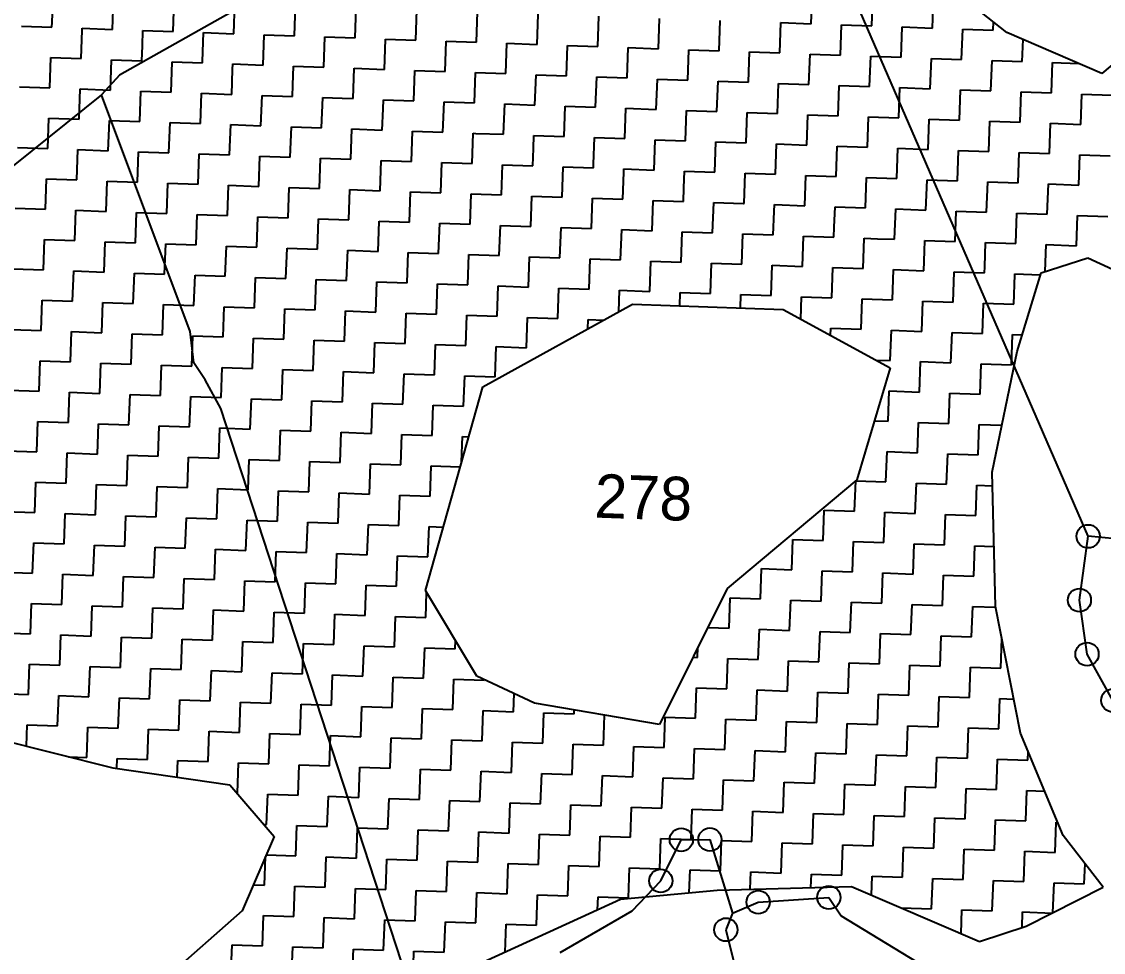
# Model space of a CAD drawing. Header units: metres. Extents: x 287345 to 291891, y 1993918 to 1999987.
# Drawn here: x 289609.7 to 289968.4, y 1998983.3 to 1999291.8 of the extents above; entities that cross this region are included whole.
import ezdxf
from ezdxf.enums import TextEntityAlignment as Align

# ---------------------------------------------------------------- set-up
doc = ezdxf.new("R2010")
doc.units = ezdxf.units.M
doc.header["$MEASUREMENT"] = 0
for name, color, linetype in [('POLY_HATCH', 12, 'Continuous'), ('POLY_PARCEL', 6, 'Continuous'), ('TEXT_PARCEL', 7, 'Continuous')]:
    doc.layers.add(name, color=color, linetype=linetype)
doc.styles.add('TEXT_MAP', font='')
doc.styles.get('TEXT_MAP').set_extended_font_data('Kruti Dev 050')

msp = doc.modelspace()

# ---------------------------------------------------------------- linework, layer by layer
for centre in [(289963.33, 1999121.19), (289960.42, 1999100.03), (289962.96, 1999082.13), (289971.52, 1999066.79), (289828.43, 1999020.6), (289837.93, 1999020.66), (289821.61, 1999006.99), (289853.94, 1998999.93), (289877.35, 1999001.48), (289843.21, 1998990.79)]:
    msp.add_circle(centre, 3.85)
at = {"layer": 'POLY_HATCH'}
for p, q in [((289936.42, 1999288.21), (289916.13, 1999304.22)), ((289967.91, 1999274.59), (289936.42, 1999288.21)), ((289985.12, 1999289.27), (289967.91, 1999274.59)), ((289947.7, 1999208.53), (289963.17, 1999213.54)), ((289963.17, 1999213.54), (289989.17, 1999201.51)), ((289939.83, 1999182.41), (289947.7, 1999208.53)), ((289762.63, 1999170.69), (289812.26, 1999198.11)), ((289812.26, 1999198.11), (289862.25, 1999196.34)), ((289862.25, 1999196.34), (289897.72, 1999177.02)), ((289931.46, 1999142.41), (289939.83, 1999182.41)), ((289897.72, 1999177.02), (289886.67, 1999139.89)), ((289743.56, 1999103.27), (289762.63, 1999170.69)), ((289886.67, 1999139.89), (289843.69, 1999103.9)), ((289932.66, 1999097.9), (289931.46, 1999142.41)), ((289760.63, 1999074.87), (289743.56, 1999103.27)), ((289843.69, 1999103.9), (289821.24, 1999058.83)), ((289940.91, 1999055.92), (289932.66, 1999097.9)), ((289779.77, 1999065.86), (289760.63, 1999074.87)), ((289821.24, 1999058.83), (289779.77, 1999065.86)), ((289588.98, 1999057.32), (289639.97, 1999044.4)), ((289955.01, 1999022.07), (289940.91, 1999055.92)), ((289639.97, 1999044.4), (289678.71, 1999038.86)), ((289678.71, 1999038.86), (289693.39, 1999021.67)), ((289693.39, 1999021.67), (289682.79, 1998997.03)), ((289968.31, 1999004.92), (289955.01, 1999022.07)), ((289808.26, 1999000.86), (289840.35, 1999003.89)), ((289840.35, 1999003.89), (289884.89, 1999005.09)), ((289884.89, 1999005.09), (289927.35, 1998986.92)), ((289942.82, 1998991.93), (289968.31, 1999004.92)), ((289760.21, 1998978.93), (289808.26, 1999000.86)), ((289682.79, 1998997.03), (289656.96, 1998974.32)), ((289927.35, 1998986.92), (289942.82, 1998991.93))]:
    msp.add_line(p, q, dxfattribs=at)
at = {"layer": 'POLY_HATCH', "linetype": 'Continuous'}
for p, q in [((289871.48, 1999291.1), (289871.83, 1999301.15)), ((289891.59, 1999290.39), (289891.94, 1999300.44)), ((289619.82, 1999291.61), (289620.12, 1999299.99)), ((289639.87, 1999289.23), (289640.22, 1999299.28)), ((289659.98, 1999288.52), (289660.33, 1999298.57)), ((289680.09, 1999287.8), (289680.44, 1999297.86)), ((289700.2, 1999287.09), (289700.55, 1999297.15)), ((289911.7, 1999289.67), (289912.05, 1999299.73)), ((289720.31, 1999286.38), (289720.66, 1999296.43)), ((289740.41, 1999285.67), (289740.77, 1999295.72)), ((289760.52, 1999284.96), (289760.88, 1999295.01)), ((289780.63, 1999284.25), (289780.99, 1999294.3)), ((289800.74, 1999283.53), (289801.1, 1999293.59)), ((289609.71, 1999290.29), (289619.76, 1999289.94)), ((289619.76, 1999289.94), (289619.82, 1999291.61)), ((289820.85, 1999282.82), (289821.21, 1999292.88)), ((289840.96, 1999282.11), (289841.31, 1999292.17)), ((289861.07, 1999281.4), (289861.42, 1999291.45)), ((289861.42, 1999291.45), (289871.48, 1999291.1)), ((289881.18, 1999280.69), (289881.53, 1999290.74)), ((289881.53, 1999290.74), (289891.59, 1999290.39)), ((289901.29, 1999279.98), (289901.64, 1999290.03)), ((289901.64, 1999290.03), (289911.7, 1999289.67)), ((289931.81, 1999288.96), (289931.9, 1999291.77)), ((289629.46, 1999279.53), (289629.79, 1999288.99)), ((289629.79, 1999288.99), (289629.81, 1999289.58)), ((289629.81, 1999289.58), (289639.87, 1999289.23)), ((289649.74, 1999283.76), (289649.92, 1999288.87)), ((289649.92, 1999288.87), (289659.98, 1999288.52)), ((289669.69, 1999278.53), (289670.03, 1999288.16)), ((289670.03, 1999288.16), (289680.09, 1999287.8)), ((289689.79, 1999277.39), (289690.14, 1999287.45)), ((289690.14, 1999287.45), (289700.2, 1999287.09)), ((289709.89, 1999276.68), (289710.25, 1999286.74)), ((289710.25, 1999286.74), (289720.31, 1999286.38)), ((289921.39, 1999279.26), (289921.75, 1999289.32)), ((289921.75, 1999289.32), (289931.81, 1999288.96)), ((289649.57, 1999278.82), (289649.74, 1999283.76)), ((289730, 1999275.97), (289730.36, 1999286.02)), ((289730.36, 1999286.02), (289740.41, 1999285.67)), ((289750.11, 1999275.26), (289750.47, 1999285.31)), ((289750.47, 1999285.31), (289760.52, 1999284.96)), ((289770.22, 1999274.55), (289770.58, 1999284.6)), ((289770.58, 1999284.6), (289780.63, 1999284.25)), ((289790.33, 1999273.84), (289790.69, 1999283.89)), ((289790.69, 1999283.89), (289800.74, 1999283.53)), ((289810.44, 1999273.12), (289810.8, 1999283.18)), ((289810.8, 1999283.18), (289820.85, 1999282.82)), ((289830.55, 1999272.41), (289830.9, 1999282.47)), ((289830.9, 1999282.47), (289840.96, 1999282.11)), ((289941.5, 1999278.55), (289941.76, 1999285.9)), ((289619.05, 1999269.83), (289619.4, 1999279.88)), ((289619.4, 1999279.88), (289629.46, 1999279.53)), ((289639.16, 1999269.12), (289639.51, 1999279.17)), ((289639.51, 1999279.17), (289649.57, 1999278.82)), ((289850.66, 1999271.7), (289851.01, 1999281.76)), ((289851.01, 1999281.76), (289861.07, 1999281.4)), ((289870.77, 1999270.99), (289871.12, 1999281.04)), ((289871.12, 1999281.04), (289881.18, 1999280.69)), ((289890.88, 1999270.28), (289891.23, 1999280.33)), ((289891.23, 1999280.33), (289901.29, 1999279.98)), ((289910.98, 1999269.57), (289911.34, 1999279.62)), ((289911.34, 1999279.62), (289921.39, 1999279.26)), ((289931.09, 1999268.85), (289931.45, 1999278.91)), ((289931.45, 1999278.91), (289941.5, 1999278.55)), ((289659.27, 1999268.41), (289659.62, 1999278.46)), ((289659.62, 1999278.46), (289669.68, 1999278.1)), ((289669.68, 1999278.1), (289669.69, 1999278.53)), ((289679.38, 1999267.69), (289679.67, 1999275.91)), ((289679.67, 1999275.91), (289679.73, 1999277.75)), ((289679.73, 1999277.75), (289689.79, 1999277.39)), ((289699.62, 1999270.68), (289699.84, 1999277.04)), ((289699.84, 1999277.04), (289709.89, 1999276.68)), ((289719.59, 1999266.27), (289719.95, 1999276.33)), ((289719.95, 1999276.33), (289730, 1999275.97)), ((289739.7, 1999265.56), (289740.06, 1999275.61)), ((289740.06, 1999275.61), (289750.11, 1999275.26)), ((289951.2, 1999268.14), (289951.56, 1999278.2)), ((289951.56, 1999278.2), (289960.29, 1999277.89)), ((289759.81, 1999264.85), (289760.17, 1999274.9)), ((289760.17, 1999274.9), (289770.22, 1999274.55)), ((289779.92, 1999264.14), (289780.28, 1999274.19)), ((289780.28, 1999274.19), (289790.33, 1999273.84)), ((289800.03, 1999263.43), (289800.39, 1999273.48)), ((289800.39, 1999273.48), (289810.44, 1999273.12)), ((289820.14, 1999262.71), (289820.49, 1999272.77)), ((289820.49, 1999272.77), (289830.55, 1999272.41)), ((289840.25, 1999262), (289840.6, 1999272.06)), ((289840.6, 1999272.06), (289850.66, 1999271.7)), ((289608.99, 1999270.19), (289619.05, 1999269.83)), ((289628.75, 1999259.42), (289629.1, 1999269.47)), ((289629.1, 1999269.47), (289639.16, 1999269.12)), ((289648.86, 1999258.71), (289649.21, 1999268.76)), ((289649.21, 1999268.76), (289659.27, 1999268.41)), ((289699.48, 1999266.98), (289699.62, 1999270.68)), ((289860.36, 1999261.29), (289860.71, 1999271.34)), ((289860.71, 1999271.34), (289870.77, 1999270.99)), ((289880.47, 1999260.58), (289880.82, 1999270.63)), ((289880.82, 1999270.63), (289890.88, 1999270.28)), ((289900.57, 1999259.87), (289900.93, 1999269.92)), ((289900.93, 1999269.92), (289910.98, 1999269.57)), ((289920.68, 1999259.16), (289921.04, 1999269.21)), ((289921.04, 1999269.21), (289931.09, 1999268.85)), ((289940.79, 1999258.44), (289941.15, 1999268.5)), ((289941.15, 1999268.5), (289951.2, 1999268.14)), ((289668.97, 1999258), (289669.32, 1999268.05)), ((289669.32, 1999268.05), (289679.38, 1999267.69)), ((289689.07, 1999257.28), (289689.43, 1999267.34)), ((289689.43, 1999267.34), (289699.48, 1999266.98)), ((289709.18, 1999256.57), (289709.54, 1999266.63)), ((289709.54, 1999266.63), (289715.95, 1999266.4)), ((289715.95, 1999266.4), (289719.59, 1999266.27)), ((289729.54, 1999262.84), (289729.65, 1999265.92)), ((289729.65, 1999265.92), (289739.7, 1999265.56)), ((289749.49, 1999257.61), (289749.76, 1999265.2)), ((289749.76, 1999265.2), (289759.81, 1999264.85)), ((289960.9, 1999257.73), (289961.26, 1999267.79)), ((289961.26, 1999267.79), (289971.31, 1999267.43)), ((289729.29, 1999255.86), (289729.54, 1999262.84)), ((289769.51, 1999254.44), (289769.87, 1999264.49)), ((289769.87, 1999264.49), (289779.92, 1999264.14)), ((289789.62, 1999253.73), (289789.97, 1999263.78)), ((289789.97, 1999263.78), (289800.03, 1999263.43)), ((289809.73, 1999253.01), (289810.08, 1999263.07)), ((289810.08, 1999263.07), (289820.14, 1999262.71)), ((289829.84, 1999252.3), (289830.19, 1999262.36)), ((289830.19, 1999262.36), (289840.25, 1999262)), ((289849.95, 1999251.59), (289850.3, 1999261.65)), ((289850.3, 1999261.65), (289860.36, 1999261.29)), ((289618.34, 1999249.72), (289618.69, 1999259.77)), ((289618.69, 1999259.77), (289628.75, 1999259.42)), ((289638.45, 1999249.01), (289638.8, 1999259.06)), ((289638.8, 1999259.06), (289648.86, 1999258.71)), ((289658.56, 1999248.3), (289658.91, 1999258.35)), ((289658.91, 1999258.35), (289668.97, 1999258)), ((289678.66, 1999247.59), (289679.02, 1999257.64)), ((289679.02, 1999257.64), (289689.07, 1999257.28)), ((289749.4, 1999255.15), (289749.49, 1999257.61)), ((289870.06, 1999250.88), (289870.41, 1999260.93)), ((289870.41, 1999260.93), (289880.47, 1999260.58)), ((289890.16, 1999250.17), (289890.52, 1999260.22)), ((289890.52, 1999260.22), (289900.57, 1999259.87)), ((289910.27, 1999249.46), (289910.63, 1999259.51)), ((289910.63, 1999259.51), (289920.68, 1999259.16)), ((289930.38, 1999248.75), (289930.74, 1999258.8)), ((289930.74, 1999258.8), (289940.79, 1999258.44)), ((289950.49, 1999248.03), (289950.85, 1999258.09)), ((289950.85, 1999258.09), (289960.9, 1999257.73)), ((289698.77, 1999246.87), (289699.13, 1999256.93)), ((289699.13, 1999256.93), (289709.18, 1999256.57)), ((289718.88, 1999246.16), (289719.24, 1999256.22)), ((289719.24, 1999256.22), (289729.29, 1999255.86)), ((289738.99, 1999245.45), (289739.35, 1999255.51)), ((289739.35, 1999255.51), (289749.4, 1999255.15)), ((289759.1, 1999244.74), (289759.46, 1999254.79)), ((289759.46, 1999254.79), (289760.33, 1999254.76)), ((289760.33, 1999254.76), (289769.51, 1999254.44)), ((289779.41, 1999249.76), (289779.56, 1999254.08)), ((289779.56, 1999254.08), (289789.62, 1999253.73)), ((289799.36, 1999244.53), (289799.67, 1999253.37)), ((289799.67, 1999253.37), (289809.73, 1999253.01)), ((289819.43, 1999242.6), (289819.78, 1999252.66)), ((289819.78, 1999252.66), (289829.84, 1999252.3)), ((289839.54, 1999241.89), (289839.89, 1999251.95)), ((289839.89, 1999251.95), (289849.95, 1999251.59)), ((289859.64, 1999241.18), (289860, 1999251.24)), ((289860, 1999251.24), (289870.06, 1999250.88)), ((289879.75, 1999240.47), (289880.11, 1999250.52)), ((289880.11, 1999250.52), (289890.16, 1999250.17)), ((289608.28, 1999250.08), (289618.34, 1999249.72)), ((289628.04, 1999239.31), (289628.39, 1999249.36)), ((289628.39, 1999249.36), (289638.45, 1999249.01)), ((289648.14, 1999238.6), (289648.5, 1999248.65)), ((289648.5, 1999248.65), (289658.56, 1999248.3)), ((289668.25, 1999237.89), (289668.61, 1999247.94)), ((289668.61, 1999247.94), (289678.66, 1999247.59)), ((289688.36, 1999237.18), (289688.72, 1999247.23)), ((289688.72, 1999247.23), (289698.77, 1999246.87)), ((289779.21, 1999244.03), (289779.41, 1999249.76)), ((289899.86, 1999239.76), (289900.22, 1999249.81)), ((289900.22, 1999249.81), (289910.27, 1999249.46)), ((289919.97, 1999239.05), (289920.33, 1999249.1)), ((289920.33, 1999249.1), (289930.38, 1999248.75)), ((289940.08, 1999238.34), (289940.44, 1999248.39)), ((289940.44, 1999248.39), (289950.49, 1999248.03)), ((289960.19, 1999237.62), (289960.55, 1999247.68)), ((289960.55, 1999247.68), (289970.6, 1999247.32)), ((289708.47, 1999236.46), (289708.83, 1999246.52)), ((289708.83, 1999246.52), (289718.88, 1999246.16)), ((289728.58, 1999235.75), (289728.94, 1999245.81)), ((289728.94, 1999245.81), (289738.99, 1999245.45)), ((289748.69, 1999235.04), (289749.05, 1999245.1)), ((289749.05, 1999245.1), (289759.1, 1999244.74)), ((289768.8, 1999234.33), (289769.15, 1999244.38)), ((289769.15, 1999244.38), (289779.21, 1999244.03)), ((289788.91, 1999233.62), (289789.26, 1999243.67)), ((289789.26, 1999243.67), (289799.32, 1999243.32)), ((289799.32, 1999243.32), (289799.36, 1999244.53)), ((289617.63, 1999229.61), (289617.98, 1999239.67)), ((289617.98, 1999239.67), (289628.04, 1999239.31)), ((289809.02, 1999232.91), (289809.34, 1999241.91)), ((289809.34, 1999241.91), (289809.37, 1999242.96)), ((289809.37, 1999242.96), (289819.43, 1999242.6)), ((289829.28, 1999236.68), (289829.48, 1999242.25)), ((289829.48, 1999242.25), (289839.54, 1999241.89)), ((289849.23, 1999231.48), (289849.59, 1999241.54)), ((289849.59, 1999241.54), (289859.64, 1999241.18)), ((289869.34, 1999230.77), (289869.7, 1999240.83)), ((289869.7, 1999240.83), (289879.75, 1999240.47)), ((289889.45, 1999230.06), (289889.81, 1999240.11)), ((289889.81, 1999240.11), (289899.86, 1999239.76)), ((289637.73, 1999228.9), (289638.09, 1999238.95)), ((289638.09, 1999238.95), (289648.14, 1999238.6)), ((289657.84, 1999228.19), (289658.2, 1999238.24)), ((289658.2, 1999238.24), (289668.25, 1999237.89)), ((289677.95, 1999227.48), (289678.31, 1999237.53)), ((289678.31, 1999237.53), (289688.36, 1999237.18)), ((289698.06, 1999226.77), (289698.42, 1999236.82)), ((289698.42, 1999236.82), (289708.47, 1999236.46)), ((289718.17, 1999226.05), (289718.53, 1999236.11)), ((289718.53, 1999236.11), (289728.58, 1999235.75)), ((289829.13, 1999232.19), (289829.28, 1999236.68)), ((289909.56, 1999229.35), (289909.92, 1999239.4)), ((289909.92, 1999239.4), (289919.97, 1999239.05)), ((289929.67, 1999228.64), (289930.03, 1999238.69)), ((289930.03, 1999238.69), (289940.08, 1999238.34)), ((289949.78, 1999227.92), (289950.14, 1999237.98)), ((289950.14, 1999237.98), (289960.19, 1999237.62)), ((289738.28, 1999225.34), (289738.64, 1999235.4)), ((289738.64, 1999235.4), (289748.69, 1999235.04)), ((289758.39, 1999224.63), (289758.74, 1999234.68)), ((289758.74, 1999234.68), (289768.8, 1999234.33)), ((289778.5, 1999223.92), (289778.85, 1999233.97)), ((289778.85, 1999233.97), (289788.91, 1999233.62)), ((289798.61, 1999223.21), (289798.96, 1999233.26)), ((289798.96, 1999233.26), (289809.02, 1999232.91)), ((289818.72, 1999222.5), (289819.07, 1999232.55)), ((289819.07, 1999232.55), (289829.13, 1999232.19)), ((289607.57, 1999229.97), (289617.63, 1999229.61)), ((289627.32, 1999219.2), (289627.68, 1999229.26)), ((289627.68, 1999229.26), (289637.73, 1999228.9)), ((289838.82, 1999221.78), (289839.18, 1999231.84)), ((289839.18, 1999231.84), (289849.1, 1999231.49)), ((289849.1, 1999231.49), (289849.23, 1999231.48)), ((289858.93, 1999221.07), (289859.21, 1999228.84)), ((289859.21, 1999228.84), (289859.29, 1999231.13)), ((289859.29, 1999231.13), (289869.34, 1999230.77)), ((289879.16, 1999223.61), (289879.4, 1999230.42)), ((289879.4, 1999230.42), (289889.45, 1999230.06)), ((289899.15, 1999219.65), (289899.51, 1999229.7)), ((289899.51, 1999229.7), (289909.56, 1999229.35)), ((289919.26, 1999218.94), (289919.62, 1999228.99)), ((289919.62, 1999228.99), (289929.67, 1999228.64)), ((289647.43, 1999218.49), (289647.79, 1999228.54)), ((289647.79, 1999228.54), (289657.84, 1999228.19)), ((289667.54, 1999217.78), (289667.9, 1999227.83)), ((289667.9, 1999227.83), (289677.95, 1999227.48)), ((289687.65, 1999217.07), (289688.01, 1999227.12)), ((289688.01, 1999227.12), (289698.06, 1999226.77)), ((289707.76, 1999216.35), (289708.12, 1999226.41)), ((289708.12, 1999226.41), (289718.17, 1999226.05)), ((289727.87, 1999215.64), (289728.22, 1999225.7)), ((289728.22, 1999225.7), (289738.28, 1999225.34)), ((289939.37, 1999218.23), (289939.72, 1999228.28)), ((289939.72, 1999228.28), (289949.78, 1999227.92)), ((289959.48, 1999217.51), (289959.83, 1999227.57)), ((289959.83, 1999227.57), (289969.89, 1999227.21)), ((289747.98, 1999214.93), (289748.33, 1999224.99)), ((289748.33, 1999224.99), (289758.39, 1999224.63)), ((289768.09, 1999214.22), (289768.44, 1999224.27)), ((289768.44, 1999224.27), (289778.5, 1999223.92)), ((289788.2, 1999213.51), (289788.55, 1999223.56)), ((289788.55, 1999223.56), (289798.61, 1999223.21)), ((289808.31, 1999212.8), (289808.66, 1999222.85)), ((289808.66, 1999222.85), (289818.72, 1999222.5)), ((289828.41, 1999212.09), (289828.77, 1999222.14)), ((289828.77, 1999222.14), (289838.82, 1999221.78)), ((289879.04, 1999220.36), (289879.16, 1999223.61)), ((289616.91, 1999209.5), (289617.27, 1999219.56)), ((289617.27, 1999219.56), (289627.32, 1999219.2)), ((289637.02, 1999208.79), (289637.38, 1999218.85)), ((289637.38, 1999218.85), (289647.43, 1999218.49)), ((289657.13, 1999208.08), (289657.49, 1999218.13)), ((289657.49, 1999218.13), (289667.54, 1999217.78)), ((289848.52, 1999211.37), (289848.88, 1999221.43)), ((289848.88, 1999221.43), (289858.93, 1999221.07)), ((289868.63, 1999210.66), (289868.99, 1999220.72)), ((289868.99, 1999220.72), (289879.04, 1999220.36)), ((289888.74, 1999209.95), (289889.1, 1999220.01)), ((289889.1, 1999220.01), (289893.48, 1999219.85)), ((289893.48, 1999219.85), (289899.15, 1999219.65)), ((289909.08, 1999215.76), (289909.21, 1999219.29)), ((289909.21, 1999219.29), (289919.26, 1999218.94)), ((289929.03, 1999210.53), (289929.31, 1999218.58)), ((289929.31, 1999218.58), (289939.37, 1999218.23)), ((289677.24, 1999207.37), (289677.6, 1999217.42)), ((289677.6, 1999217.42), (289687.65, 1999217.07)), ((289697.35, 1999206.66), (289697.71, 1999216.71)), ((289697.71, 1999216.71), (289707.76, 1999216.35)), ((289717.46, 1999205.94), (289717.81, 1999216)), ((289717.81, 1999216), (289727.87, 1999215.64)), ((289737.57, 1999205.23), (289737.92, 1999215.29)), ((289737.92, 1999215.29), (289747.98, 1999214.93)), ((289757.68, 1999204.52), (289758.03, 1999214.58)), ((289758.03, 1999214.58), (289768.09, 1999214.22)), ((289908.85, 1999209.24), (289909.08, 1999215.76)), ((289949.11, 1999208.99), (289949.42, 1999217.87)), ((289949.42, 1999217.87), (289959.48, 1999217.51)), ((289777.79, 1999203.81), (289778.14, 1999213.86)), ((289778.14, 1999213.86), (289788.2, 1999213.51)), ((289797.89, 1999203.1), (289798.25, 1999213.15)), ((289798.25, 1999213.15), (289808.31, 1999212.8)), ((289818, 1999202.39), (289818.36, 1999212.44)), ((289818.36, 1999212.44), (289828.41, 1999212.09)), ((289838.11, 1999201.67), (289838.47, 1999211.73)), ((289838.47, 1999211.73), (289848.52, 1999211.37)), ((289858.22, 1999200.96), (289858.58, 1999211.02)), ((289858.58, 1999211.02), (289868.63, 1999210.66)), ((289606.86, 1999209.86), (289616.91, 1999209.5)), ((289626.61, 1999199.09), (289626.97, 1999209.15)), ((289626.97, 1999209.15), (289637.02, 1999208.79)), ((289646.72, 1999198.38), (289647.08, 1999208.43)), ((289647.08, 1999208.43), (289657.13, 1999208.08)), ((289666.83, 1999197.67), (289667.19, 1999207.72)), ((289667.19, 1999207.72), (289677.24, 1999207.37)), ((289878.33, 1999200.25), (289878.69, 1999210.31)), ((289878.69, 1999210.31), (289888.74, 1999209.95)), ((289898.44, 1999199.54), (289898.8, 1999209.59)), ((289898.8, 1999209.59), (289908.85, 1999209.24)), ((289918.55, 1999198.83), (289918.9, 1999208.88)), ((289918.9, 1999208.88), (289928.96, 1999208.53)), ((289928.96, 1999208.53), (289929.03, 1999210.53)), ((289938.66, 1999198.12), (289939, 1999207.91)), ((289939, 1999207.91), (289939.01, 1999208.17)), ((289939.01, 1999208.17), (289947.5, 1999207.87)), ((289686.94, 1999196.96), (289687.3, 1999207.01)), ((289687.3, 1999207.01), (289697.35, 1999206.66)), ((289707.05, 1999196.25), (289707.4, 1999206.3)), ((289707.4, 1999206.3), (289717.46, 1999205.94)), ((289727.16, 1999195.53), (289727.51, 1999205.59)), ((289727.51, 1999205.59), (289737.57, 1999205.23)), ((289747.27, 1999194.82), (289747.62, 1999204.88)), ((289747.62, 1999204.88), (289757.68, 1999204.52)), ((289767.38, 1999194.11), (289767.73, 1999204.17)), ((289767.73, 1999204.17), (289777.79, 1999203.81)), ((289787.48, 1999193.4), (289787.84, 1999203.45)), ((289787.84, 1999203.45), (289797.89, 1999203.1)), ((289807.7, 1999195.59), (289807.95, 1999202.74)), ((289807.95, 1999202.74), (289818, 1999202.39)), ((289827.9, 1999197.56), (289828.06, 1999202.03)), ((289828.06, 1999202.03), (289838.11, 1999201.67)), ((289848.01, 1999196.85), (289848.17, 1999201.32)), ((289848.17, 1999201.32), (289858.22, 1999200.96)), ((289868.01, 1999193.2), (289868.28, 1999200.61)), ((289868.28, 1999200.61), (289878.33, 1999200.25)), ((289616.2, 1999189.39), (289616.56, 1999199.45)), ((289616.56, 1999199.45), (289626.61, 1999199.09)), ((289636.31, 1999188.68), (289636.67, 1999198.74)), ((289636.67, 1999198.74), (289646.72, 1999198.38)), ((289656.42, 1999187.97), (289656.78, 1999198.02)), ((289656.78, 1999198.02), (289666.83, 1999197.67)), ((289676.53, 1999187.26), (289676.89, 1999197.31)), ((289676.89, 1999197.31), (289686.94, 1999196.96)), ((289696.64, 1999186.55), (289696.99, 1999196.6)), ((289696.99, 1999196.6), (289707.05, 1999196.25)), ((289888.03, 1999189.84), (289888.39, 1999199.9)), ((289888.39, 1999199.9), (289898.44, 1999199.54)), ((289908.14, 1999189.13), (289908.49, 1999199.18)), ((289908.49, 1999199.18), (289918.55, 1999198.83)), ((289928.25, 1999188.42), (289928.6, 1999198.47)), ((289928.6, 1999198.47), (289938.66, 1999198.12)), ((289716.75, 1999185.84), (289717.1, 1999195.89)), ((289717.1, 1999195.89), (289727.16, 1999195.53)), ((289736.86, 1999185.12), (289737.21, 1999195.18)), ((289737.21, 1999195.18), (289747.27, 1999194.82)), ((289756.97, 1999184.41), (289757.32, 1999194.47)), ((289757.32, 1999194.47), (289767.38, 1999194.11)), ((289777.07, 1999183.7), (289777.43, 1999193.76)), ((289777.43, 1999193.76), (289787.48, 1999193.4)), ((289797.43, 1999189.92), (289797.54, 1999193.04)), ((289797.54, 1999193.04), (289802.75, 1999192.86)), ((289606.15, 1999189.75), (289616.2, 1999189.39)), ((289877.89, 1999187.82), (289877.97, 1999190.2)), ((289877.97, 1999190.2), (289888.03, 1999189.84)), ((289897.73, 1999179.43), (289898.08, 1999189.49)), ((289898.08, 1999189.49), (289908.14, 1999189.13)), ((289625.9, 1999178.98), (289626.26, 1999189.04)), ((289626.26, 1999189.04), (289636.31, 1999188.68)), ((289646.01, 1999178.27), (289646.37, 1999188.33)), ((289646.37, 1999188.33), (289656.42, 1999187.97)), ((289666.12, 1999177.56), (289666.47, 1999187.61)), ((289666.47, 1999187.61), (289676.53, 1999187.26)), ((289686.23, 1999176.85), (289686.58, 1999186.9)), ((289686.58, 1999186.9), (289696.64, 1999186.55)), ((289706.34, 1999176.14), (289706.69, 1999186.19)), ((289706.69, 1999186.19), (289716.75, 1999185.84)), ((289917.84, 1999178.72), (289918.19, 1999188.77)), ((289918.19, 1999188.77), (289928.25, 1999188.42)), ((289937.95, 1999178.01), (289938.3, 1999188.06)), ((289938.3, 1999188.06), (289941.5, 1999187.95)), ((289726.45, 1999175.43), (289726.8, 1999185.48)), ((289726.8, 1999185.48), (289736.86, 1999185.12)), ((289746.55, 1999174.71), (289746.91, 1999184.77)), ((289746.91, 1999184.77), (289756.97, 1999184.41)), ((289766.66, 1999174), (289767.02, 1999184.06)), ((289767.02, 1999184.06), (289777.07, 1999183.7)), ((289615.49, 1999169.28), (289615.85, 1999179.34)), ((289615.85, 1999179.34), (289625.9, 1999178.98)), ((289635.6, 1999168.57), (289635.96, 1999178.63)), ((289635.96, 1999178.63), (289646.01, 1999178.27)), ((289892.99, 1999179.6), (289897.73, 1999179.43)), ((289907.43, 1999169.02), (289907.78, 1999179.08)), ((289907.78, 1999179.08), (289917.84, 1999178.72)), ((289655.71, 1999167.86), (289656.06, 1999177.92)), ((289656.06, 1999177.92), (289666.12, 1999177.56)), ((289675.82, 1999167.15), (289676.17, 1999177.2)), ((289676.17, 1999177.2), (289686.23, 1999176.85)), ((289695.93, 1999166.44), (289696.28, 1999176.49)), ((289696.28, 1999176.49), (289706.34, 1999176.14)), ((289716.04, 1999165.73), (289716.39, 1999175.78)), ((289716.39, 1999175.78), (289726.45, 1999175.43)), ((289736.14, 1999165.01), (289736.5, 1999175.07)), ((289736.5, 1999175.07), (289746.55, 1999174.71)), ((289927.54, 1999168.31), (289927.89, 1999178.36)), ((289927.89, 1999178.36), (289937.95, 1999178.01)), ((289756.25, 1999164.3), (289756.61, 1999174.36)), ((289756.61, 1999174.36), (289766.66, 1999174)), ((289605.44, 1999169.64), (289615.49, 1999169.28)), ((289625.19, 1999158.87), (289625.55, 1999168.93)), ((289625.55, 1999168.93), (289635.6, 1999168.57)), ((289645.3, 1999158.16), (289645.65, 1999168.22)), ((289645.65, 1999168.22), (289655.71, 1999167.86)), ((289897.02, 1999159.32), (289897.37, 1999169.38)), ((289897.37, 1999169.38), (289907.43, 1999169.02)), ((289917.13, 1999158.61), (289917.48, 1999168.67)), ((289917.48, 1999168.67), (289927.54, 1999168.31)), ((289665.41, 1999157.45), (289665.76, 1999167.51)), ((289665.76, 1999167.51), (289675.82, 1999167.15)), ((289685.52, 1999156.74), (289685.87, 1999166.79)), ((289685.87, 1999166.79), (289695.93, 1999166.44)), ((289705.63, 1999156.03), (289705.98, 1999166.08)), ((289705.98, 1999166.08), (289716.04, 1999165.73)), ((289725.73, 1999155.32), (289726.09, 1999165.37)), ((289726.09, 1999165.37), (289736.14, 1999165.01)), ((289745.84, 1999154.6), (289746.2, 1999164.66)), ((289746.2, 1999164.66), (289756.25, 1999164.3)), ((289614.78, 1999149.18), (289615.13, 1999159.23)), ((289615.13, 1999159.23), (289625.19, 1999158.87)), ((289634.89, 1999148.46), (289635.24, 1999158.52)), ((289635.24, 1999158.52), (289645.3, 1999158.16)), ((289655, 1999147.75), (289655.35, 1999157.81)), ((289655.35, 1999157.81), (289665.41, 1999157.45)), ((289675.11, 1999147.04), (289675.46, 1999157.1)), ((289675.46, 1999157.1), (289685.52, 1999156.74)), ((289892.5, 1999159.48), (289897.02, 1999159.32)), ((289906.72, 1999148.91), (289907.07, 1999158.97)), ((289907.07, 1999158.97), (289917.13, 1999158.61)), ((289926.82, 1999148.2), (289927.18, 1999158.25)), ((289927.18, 1999158.25), (289934.72, 1999157.99)), ((289695.22, 1999146.33), (289695.57, 1999156.38)), ((289695.57, 1999156.38), (289705.63, 1999156.03)), ((289715.32, 1999145.62), (289715.68, 1999155.67)), ((289715.68, 1999155.67), (289725.73, 1999155.32)), ((289735.43, 1999144.91), (289735.79, 1999154.96)), ((289735.79, 1999154.96), (289745.84, 1999154.6)), ((289755.6, 1999145.85), (289755.9, 1999154.25)), ((289755.9, 1999154.25), (289757.96, 1999154.18)), ((289604.72, 1999149.53), (289614.78, 1999149.18)), ((289624.48, 1999138.77), (289624.83, 1999148.82)), ((289624.83, 1999148.82), (289634.89, 1999148.46)), ((289644.59, 1999138.05), (289644.94, 1999148.11)), ((289644.94, 1999148.11), (289655, 1999147.75)), ((289664.7, 1999137.34), (289665.05, 1999147.4)), ((289665.05, 1999147.4), (289675.11, 1999147.04)), ((289684.8, 1999136.63), (289685.16, 1999146.68)), ((289685.16, 1999146.68), (289695.22, 1999146.33)), ((289896.3, 1999139.21), (289896.66, 1999149.27)), ((289896.66, 1999149.27), (289906.72, 1999148.91)), ((289916.41, 1999138.5), (289916.77, 1999148.56)), ((289916.77, 1999148.56), (289926.82, 1999148.2)), ((289704.91, 1999135.92), (289705.27, 1999145.97)), ((289705.27, 1999145.97), (289715.32, 1999145.62)), ((289725.02, 1999135.21), (289725.38, 1999145.26)), ((289725.38, 1999145.26), (289735.43, 1999144.91)), ((289745.13, 1999134.5), (289745.49, 1999144.55)), ((289745.49, 1999144.55), (289755.14, 1999144.21)), ((289614.07, 1999129.07), (289614.42, 1999139.12)), ((289614.42, 1999139.12), (289624.48, 1999138.77)), ((289885.89, 1999129.51), (289886.25, 1999139.54)), ((289886.28, 1999139.57), (289896.3, 1999139.21)), ((289634.18, 1999128.35), (289634.53, 1999138.41)), ((289634.53, 1999138.41), (289644.59, 1999138.05)), ((289654.29, 1999127.64), (289654.64, 1999137.7)), ((289654.64, 1999137.7), (289664.7, 1999137.34)), ((289674.39, 1999126.93), (289674.75, 1999136.99)), ((289674.75, 1999136.99), (289684.8, 1999136.63)), ((289694.5, 1999126.22), (289694.86, 1999136.27)), ((289694.86, 1999136.27), (289704.91, 1999135.92)), ((289714.61, 1999125.51), (289714.97, 1999135.56)), ((289714.97, 1999135.56), (289725.02, 1999135.21)), ((289906, 1999128.8), (289906.36, 1999138.86)), ((289906.36, 1999138.86), (289916.41, 1999138.5)), ((289926.11, 1999128.09), (289926.47, 1999138.15)), ((289926.47, 1999138.15), (289931.58, 1999137.97)), ((289734.72, 1999124.8), (289735.08, 1999134.85)), ((289735.08, 1999134.85), (289745.13, 1999134.5)), ((289604.01, 1999129.42), (289614.07, 1999129.07)), ((289623.77, 1999118.66), (289624.12, 1999128.71)), ((289624.12, 1999128.71), (289634.18, 1999128.35)), ((289875.48, 1999119.82), (289875.84, 1999129.87)), ((289875.84, 1999129.87), (289885.89, 1999129.51)), ((289895.59, 1999119.1), (289895.95, 1999129.16)), ((289895.95, 1999129.16), (289906, 1999128.8)), ((289915.7, 1999118.39), (289916.06, 1999128.45)), ((289916.06, 1999128.45), (289926.11, 1999128.09)), ((289643.88, 1999117.94), (289644.23, 1999128)), ((289644.23, 1999128), (289654.29, 1999127.64)), ((289663.98, 1999117.23), (289664.34, 1999127.29)), ((289664.34, 1999127.29), (289674.39, 1999126.93)), ((289684.09, 1999116.52), (289684.45, 1999126.58)), ((289684.45, 1999126.58), (289694.5, 1999126.22)), ((289704.2, 1999115.81), (289704.56, 1999125.86)), ((289704.56, 1999125.86), (289714.61, 1999125.51)), ((289724.31, 1999115.1), (289724.67, 1999125.15)), ((289724.67, 1999125.15), (289734.72, 1999124.8)), ((289744.42, 1999114.39), (289744.78, 1999124.44)), ((289744.78, 1999124.44), (289749.5, 1999124.27)), ((289613.36, 1999108.96), (289613.71, 1999119.01)), ((289613.71, 1999119.01), (289623.77, 1999118.66)), ((289633.47, 1999108.25), (289633.82, 1999118.3)), ((289633.82, 1999118.3), (289643.88, 1999117.94)), ((289653.57, 1999107.53), (289653.93, 1999117.59)), ((289653.93, 1999117.59), (289663.98, 1999117.23)), ((289865.07, 1999110.12), (289865.43, 1999120.17)), ((289865.43, 1999120.17), (289875.48, 1999119.82)), ((289885.18, 1999109.41), (289885.54, 1999119.46)), ((289885.54, 1999119.46), (289895.59, 1999119.1)), ((289905.29, 1999108.69), (289905.65, 1999118.75)), ((289905.65, 1999118.75), (289915.7, 1999118.39)), ((289925.4, 1999107.98), (289925.76, 1999118.04)), ((289925.76, 1999118.04), (289932.12, 1999117.81)), ((289673.68, 1999106.82), (289674.04, 1999116.88)), ((289674.04, 1999116.88), (289684.09, 1999116.52)), ((289693.79, 1999106.11), (289694.15, 1999116.17)), ((289694.15, 1999116.17), (289704.2, 1999115.81)), ((289713.9, 1999105.4), (289714.26, 1999115.45)), ((289714.26, 1999115.45), (289724.31, 1999115.1)), ((289734.01, 1999104.69), (289734.37, 1999114.74)), ((289734.37, 1999114.74), (289744.42, 1999114.39)), ((289854.66, 1999100.42), (289855.02, 1999110.47)), ((289855.02, 1999110.47), (289865.07, 1999110.12)), ((289603.3, 1999109.31), (289613.36, 1999108.96)), ((289623.05, 1999098.55), (289623.41, 1999108.6)), ((289623.41, 1999108.6), (289633.47, 1999108.25)), ((289643.16, 1999097.84), (289643.52, 1999107.89)), ((289643.52, 1999107.89), (289653.57, 1999107.53)), ((289663.27, 1999097.12), (289663.63, 1999107.18)), ((289663.63, 1999107.18), (289673.68, 1999106.82)), ((289874.77, 1999099.71), (289875.13, 1999109.76)), ((289875.13, 1999109.76), (289885.18, 1999109.41)), ((289894.88, 1999099), (289895.24, 1999109.05)), ((289895.24, 1999109.05), (289905.29, 1999108.69)), ((289914.99, 1999098.28), (289915.35, 1999108.34)), ((289915.35, 1999108.34), (289925.4, 1999107.98)), ((289683.38, 1999096.41), (289683.74, 1999106.47)), ((289683.74, 1999106.47), (289693.79, 1999106.11)), ((289703.49, 1999095.7), (289703.85, 1999105.76)), ((289703.85, 1999105.76), (289713.9, 1999105.4)), ((289723.6, 1999094.99), (289723.96, 1999105.04)), ((289723.96, 1999105.04), (289734.01, 1999104.69)), ((289743.71, 1999094.28), (289744, 1999102.53)), ((289844.25, 1999090.72), (289844.61, 1999100.77)), ((289844.61, 1999100.77), (289854.66, 1999100.42)), ((289864.36, 1999090.01), (289864.72, 1999100.06)), ((289864.72, 1999100.06), (289874.77, 1999099.71)), ((289612.64, 1999088.85), (289613, 1999098.9)), ((289613, 1999098.9), (289623.05, 1999098.55)), ((289632.75, 1999088.14), (289633.11, 1999098.19)), ((289633.11, 1999098.19), (289643.16, 1999097.84)), ((289652.86, 1999087.43), (289653.22, 1999097.48)), ((289653.22, 1999097.48), (289663.27, 1999097.12)), ((289672.97, 1999086.71), (289673.33, 1999096.77)), ((289673.33, 1999096.77), (289683.38, 1999096.41)), ((289693.08, 1999086), (289693.44, 1999096.06)), ((289693.44, 1999096.06), (289703.49, 1999095.7)), ((289884.47, 1999089.3), (289884.83, 1999099.35)), ((289884.83, 1999099.35), (289894.88, 1999099)), ((289904.58, 1999088.59), (289904.94, 1999098.64)), ((289904.94, 1999098.64), (289914.99, 1999098.28)), ((289924.69, 1999087.87), (289925.05, 1999097.93)), ((289925.05, 1999097.93), (289932.71, 1999097.66)), ((289713.19, 1999085.29), (289713.55, 1999095.35)), ((289713.55, 1999095.35), (289723.6, 1999094.99)), ((289733.3, 1999084.58), (289733.65, 1999094.63)), ((289733.65, 1999094.63), (289743.71, 1999094.28)), ((289602.59, 1999089.2), (289612.64, 1999088.85)), ((289837.25, 1999090.97), (289844.25, 1999090.72)), ((289853.95, 1999080.31), (289854.31, 1999090.36)), ((289854.31, 1999090.36), (289864.36, 1999090.01)), ((289874.06, 1999079.6), (289874.42, 1999089.65)), ((289874.42, 1999089.65), (289884.47, 1999089.3)), ((289894.17, 1999078.89), (289894.53, 1999088.94)), ((289894.53, 1999088.94), (289904.58, 1999088.59)), ((289622.34, 1999078.44), (289622.7, 1999088.49)), ((289622.7, 1999088.49), (289632.75, 1999088.14)), ((289642.45, 1999077.73), (289642.81, 1999087.78)), ((289642.81, 1999087.78), (289652.86, 1999087.43)), ((289662.56, 1999077.02), (289662.92, 1999087.07)), ((289662.92, 1999087.07), (289672.97, 1999086.71)), ((289682.67, 1999076.3), (289683.03, 1999086.36)), ((289683.03, 1999086.36), (289693.08, 1999086)), ((289702.78, 1999075.59), (289703.13, 1999085.65)), ((289703.13, 1999085.65), (289713.19, 1999085.29)), ((289753.41, 1999083.87), (289753.51, 1999086.71)), ((289914.28, 1999078.17), (289914.63, 1999088.23)), ((289914.63, 1999088.23), (289924.69, 1999087.87)), ((289934.39, 1999077.46), (289934.74, 1999087.34)), ((289722.89, 1999074.88), (289723.24, 1999084.93)), ((289723.24, 1999084.93), (289733.3, 1999084.58)), ((289743, 1999074.17), (289743.35, 1999084.22)), ((289743.35, 1999084.22), (289753.41, 1999083.87)), ((289833.84, 1999081.02), (289833.96, 1999084.38)), ((289611.93, 1999068.74), (289612.29, 1999078.79)), ((289612.29, 1999078.79), (289622.34, 1999078.44)), ((289632.04, 1999068.03), (289632.4, 1999078.08)), ((289632.4, 1999078.08), (289642.45, 1999077.73)), ((289832.32, 1999081.08), (289833.84, 1999081.02)), ((289843.54, 1999070.61), (289843.9, 1999080.67)), ((289843.9, 1999080.67), (289853.95, 1999080.31)), ((289863.65, 1999069.9), (289864.01, 1999079.95)), ((289864.01, 1999079.95), (289874.06, 1999079.6)), ((289883.76, 1999069.19), (289884.12, 1999079.24)), ((289884.12, 1999079.24), (289894.17, 1999078.89)), ((289903.87, 1999068.48), (289904.22, 1999078.53)), ((289904.22, 1999078.53), (289914.28, 1999078.17)), ((289652.15, 1999067.32), (289652.51, 1999077.37)), ((289652.51, 1999077.37), (289662.56, 1999077.02)), ((289672.26, 1999066.6), (289672.62, 1999076.66)), ((289672.62, 1999076.66), (289682.67, 1999076.3)), ((289692.37, 1999065.89), (289692.72, 1999075.95)), ((289692.72, 1999075.95), (289702.78, 1999075.59)), ((289712.48, 1999065.18), (289712.83, 1999075.24)), ((289712.83, 1999075.24), (289722.89, 1999074.88)), ((289732.59, 1999064.47), (289732.94, 1999074.52)), ((289732.94, 1999074.52), (289743, 1999074.17)), ((289923.98, 1999067.76), (289924.33, 1999077.82)), ((289924.33, 1999077.82), (289934.39, 1999077.46)), ((289752.7, 1999063.76), (289753.05, 1999073.81)), ((289753.05, 1999073.81), (289763.11, 1999073.46)), ((289763.11, 1999073.46), (289763.11, 1999073.7)), ((289833.13, 1999060.91), (289833.49, 1999070.97)), ((289833.49, 1999070.97), (289843.54, 1999070.61)), ((289601.88, 1999069.1), (289611.93, 1999068.74)), ((289621.63, 1999058.33), (289621.99, 1999068.38)), ((289621.99, 1999068.38), (289632.04, 1999068.03)), ((289641.74, 1999057.62), (289642.1, 1999067.67)), ((289642.1, 1999067.67), (289652.15, 1999067.32)), ((289772.8, 1999063.05), (289773.02, 1999069.04)), ((289853.24, 1999060.2), (289853.6, 1999070.26)), ((289853.6, 1999070.26), (289863.65, 1999069.9)), ((289873.35, 1999059.49), (289873.71, 1999069.54)), ((289873.71, 1999069.54), (289883.76, 1999069.19)), ((289893.46, 1999058.78), (289893.81, 1999068.83)), ((289893.81, 1999068.83), (289903.87, 1999068.48)), ((289913.57, 1999058.07), (289913.92, 1999068.12)), ((289913.92, 1999068.12), (289923.98, 1999067.76)), ((289933.68, 1999057.35), (289934.03, 1999067.41)), ((289934.03, 1999067.41), (289938.69, 1999067.24)), ((289661.85, 1999056.91), (289662.21, 1999066.96)), ((289662.21, 1999066.96), (289672.26, 1999066.6)), ((289681.96, 1999056.19), (289682.31, 1999066.25)), ((289682.31, 1999066.25), (289692.37, 1999065.89)), ((289702.07, 1999055.48), (289702.42, 1999065.54)), ((289702.42, 1999065.54), (289712.48, 1999065.18)), ((289722.18, 1999054.77), (289722.53, 1999064.83)), ((289722.53, 1999064.83), (289732.59, 1999064.47)), ((289742.29, 1999054.06), (289742.64, 1999064.11)), ((289742.64, 1999064.11), (289752.7, 1999063.76)), ((289762.39, 1999053.35), (289762.75, 1999063.4)), ((289762.75, 1999063.4), (289772.8, 1999063.05)), ((289782.5, 1999052.64), (289782.86, 1999062.69)), ((289782.86, 1999062.69), (289792.91, 1999062.34)), ((289792.91, 1999062.34), (289792.96, 1999063.62)), ((289802.61, 1999051.92), (289802.97, 1999061.93)), ((289822.72, 1999051.21), (289823.08, 1999061.27)), ((289823.08, 1999061.27), (289833.13, 1999060.91)), ((289842.83, 1999050.5), (289843.19, 1999060.56)), ((289843.19, 1999060.56), (289853.24, 1999060.2)), ((289611.33, 1999051.66), (289611.58, 1999058.68)), ((289611.58, 1999058.68), (289621.63, 1999058.33)), ((289631.33, 1999047.92), (289631.69, 1999057.97)), ((289631.69, 1999057.97), (289641.74, 1999057.62)), ((289651.44, 1999047.21), (289651.8, 1999057.26)), ((289651.8, 1999057.26), (289661.85, 1999056.91)), ((289671.55, 1999046.5), (289671.9, 1999056.55)), ((289671.9, 1999056.55), (289681.96, 1999056.19)), ((289862.94, 1999049.79), (289863.3, 1999059.84)), ((289863.3, 1999059.84), (289873.35, 1999059.49)), ((289883.05, 1999049.08), (289883.4, 1999059.13)), ((289883.4, 1999059.13), (289893.46, 1999058.78)), ((289903.16, 1999048.37), (289903.51, 1999058.42)), ((289903.51, 1999058.42), (289913.57, 1999058.07)), ((289923.27, 1999047.66), (289923.62, 1999057.71)), ((289923.62, 1999057.71), (289933.68, 1999057.35)), ((289691.66, 1999045.78), (289692.01, 1999055.84)), ((289692.01, 1999055.84), (289702.07, 1999055.48)), ((289711.77, 1999045.07), (289712.12, 1999055.13)), ((289712.12, 1999055.13), (289722.18, 1999054.77)), ((289731.88, 1999044.36), (289732.23, 1999054.42)), ((289732.23, 1999054.42), (289742.29, 1999054.06)), ((289751.98, 1999043.65), (289752.34, 1999053.7)), ((289752.34, 1999053.7), (289762.39, 1999053.35)), ((289772.09, 1999042.94), (289772.45, 1999052.99)), ((289772.45, 1999052.99), (289782.5, 1999052.64)), ((289792.2, 1999042.23), (289792.56, 1999052.28)), ((289792.56, 1999052.28), (289802.61, 1999051.92)), ((289812.31, 1999041.51), (289812.67, 1999051.57)), ((289812.67, 1999051.57), (289822.72, 1999051.21)), ((289832.42, 1999040.8), (289832.78, 1999050.86)), ((289832.78, 1999050.86), (289842.83, 1999050.5)), ((289852.53, 1999040.09), (289852.88, 1999050.15)), ((289852.88, 1999050.15), (289862.94, 1999049.79)), ((289872.64, 1999039.38), (289872.99, 1999049.43)), ((289872.99, 1999049.43), (289883.05, 1999049.08)), ((289943.38, 1999046.94), (289943.47, 1999049.76)), ((289625.25, 1999048.13), (289631.33, 1999047.92)), ((289641.27, 1999044.22), (289641.38, 1999047.56)), ((289641.38, 1999047.56), (289651.44, 1999047.21)), ((289661.3, 1999041.35), (289661.49, 1999046.85)), ((289661.49, 1999046.85), (289671.55, 1999046.5)), ((289681.25, 1999036.09), (289681.6, 1999046.14)), ((289681.6, 1999046.14), (289691.66, 1999045.78)), ((289892.75, 1999038.67), (289893.1, 1999048.72)), ((289893.1, 1999048.72), (289903.16, 1999048.37)), ((289912.86, 1999037.96), (289913.21, 1999048.01)), ((289913.21, 1999048.01), (289923.27, 1999047.66)), ((289932.97, 1999037.25), (289933.32, 1999047.3)), ((289933.32, 1999047.3), (289943.38, 1999046.94)), ((289701.36, 1999035.37), (289701.71, 1999045.43)), ((289701.71, 1999045.43), (289711.77, 1999045.07)), ((289721.46, 1999034.66), (289721.82, 1999044.72)), ((289721.82, 1999044.72), (289731.88, 1999044.36)), ((289741.57, 1999033.95), (289741.93, 1999044.01)), ((289741.93, 1999044.01), (289751.98, 1999043.65)), ((289761.68, 1999033.24), (289762.04, 1999043.29)), ((289762.04, 1999043.29), (289772.09, 1999042.94)), ((289781.79, 1999032.53), (289782.15, 1999042.58)), ((289782.15, 1999042.58), (289792.2, 1999042.23)), ((289801.9, 1999031.82), (289802.26, 1999041.87)), ((289802.26, 1999041.87), (289812.31, 1999041.51)), ((289822.01, 1999031.1), (289822.37, 1999041.16)), ((289822.37, 1999041.16), (289832.42, 1999040.8)), ((289842.12, 1999030.39), (289842.47, 1999040.45)), ((289842.47, 1999040.45), (289852.53, 1999040.09)), ((289862.23, 1999029.68), (289862.58, 1999039.74)), ((289862.58, 1999039.74), (289872.64, 1999039.38)), ((289882.34, 1999028.97), (289882.69, 1999039.02)), ((289882.69, 1999039.02), (289892.75, 1999038.67)), ((289681.08, 1999036.09), (289681.25, 1999036.09)), ((289690.95, 1999025.68), (289691.3, 1999035.73)), ((289691.3, 1999035.73), (289701.36, 1999035.37)), ((289711.05, 1999024.96), (289711.41, 1999035.02)), ((289711.41, 1999035.02), (289721.46, 1999034.66)), ((289902.45, 1999028.26), (289902.8, 1999038.31)), ((289902.8, 1999038.31), (289912.86, 1999037.96)), ((289922.55, 1999027.55), (289922.91, 1999037.6)), ((289922.91, 1999037.6), (289932.97, 1999037.25)), ((289942.66, 1999026.83), (289943.02, 1999036.89)), ((289943.02, 1999036.89), (289948.92, 1999036.68)), ((289731.16, 1999024.25), (289731.52, 1999034.31)), ((289731.52, 1999034.31), (289741.57, 1999033.95)), ((289751.27, 1999023.54), (289751.63, 1999033.59)), ((289751.63, 1999033.59), (289761.68, 1999033.24)), ((289771.38, 1999022.83), (289771.74, 1999032.88)), ((289771.74, 1999032.88), (289781.79, 1999032.53)), ((289791.49, 1999022.12), (289791.85, 1999032.17)), ((289791.85, 1999032.17), (289801.9, 1999031.82)), ((289811.6, 1999021.41), (289811.96, 1999031.46)), ((289811.96, 1999031.46), (289822.01, 1999031.1)), ((289831.71, 1999020.69), (289832.06, 1999030.75)), ((289832.06, 1999030.75), (289842.12, 1999030.39)), ((289851.82, 1999019.98), (289852.17, 1999030.04)), ((289852.17, 1999030.04), (289862.23, 1999029.68)), ((289871.93, 1999019.27), (289872.28, 1999029.33)), ((289872.28, 1999029.33), (289882.34, 1999028.97)), ((289892.04, 1999018.56), (289892.39, 1999028.61)), ((289892.39, 1999028.61), (289902.45, 1999028.26)), ((289912.14, 1999017.85), (289912.5, 1999027.9)), ((289912.5, 1999027.9), (289922.55, 1999027.55)), ((289689.94, 1999025.71), (289690.95, 1999025.68)), ((289700.64, 1999015.26), (289701, 1999025.32)), ((289701, 1999025.32), (289711.05, 1999024.96)), ((289720.75, 1999014.55), (289721.11, 1999024.61)), ((289721.11, 1999024.61), (289731.16, 1999024.25)), ((289932.25, 1999017.14), (289932.61, 1999027.19)), ((289932.61, 1999027.19), (289942.66, 1999026.83)), ((289952.36, 1999016.42), (289952.72, 1999026.48)), ((289952.72, 1999026.48), (289953.18, 1999026.46)), ((289740.86, 1999013.84), (289741.22, 1999023.9)), ((289741.22, 1999023.9), (289751.27, 1999023.54)), ((289760.97, 1999013.13), (289761.33, 1999023.18)), ((289761.33, 1999023.18), (289771.38, 1999022.83)), ((289781.08, 1999012.42), (289781.44, 1999022.47)), ((289781.44, 1999022.47), (289791.49, 1999022.12)), ((289801.19, 1999011.71), (289801.55, 1999021.76)), ((289801.55, 1999021.76), (289811.6, 1999021.41)), ((289821.3, 1999011), (289821.65, 1999021.05)), ((289821.65, 1999021.05), (289831.71, 1999020.69)), ((289841.41, 1999010.28), (289841.76, 1999020.34)), ((289841.76, 1999020.34), (289851.82, 1999019.98)), ((289861.52, 1999009.57), (289861.87, 1999019.63)), ((289861.87, 1999019.63), (289871.93, 1999019.27)), ((289881.63, 1999008.86), (289881.98, 1999018.92)), ((289881.98, 1999018.92), (289892.04, 1999018.56)), ((289901.73, 1999008.15), (289902.09, 1999018.2)), ((289902.09, 1999018.2), (289912.14, 1999017.85)), ((289921.84, 1999007.44), (289922.2, 1999017.49)), ((289922.2, 1999017.49), (289932.25, 1999017.14)), ((289690.23, 1999005.57), (289690.57, 1999015.11)), ((289690.79, 1999015.61), (289700.64, 1999015.26)), ((289710.34, 1999004.85), (289710.7, 1999014.91)), ((289710.7, 1999014.91), (289720.75, 1999014.55)), ((289730.45, 1999004.14), (289730.81, 1999014.2)), ((289730.81, 1999014.2), (289740.86, 1999013.84)), ((289750.56, 1999003.43), (289750.92, 1999013.49)), ((289750.92, 1999013.49), (289760.97, 1999013.13)), ((289941.95, 1999006.73), (289942.31, 1999016.78)), ((289942.31, 1999016.78), (289952.36, 1999016.42)), ((289770.67, 1999002.72), (289771.03, 1999012.77)), ((289771.03, 1999012.77), (289781.08, 1999012.42)), ((289790.78, 1999002.01), (289791.13, 1999012.06)), ((289791.13, 1999012.06), (289801.19, 1999011.71)), ((289810.89, 1999001.3), (289811.24, 1999011.35)), ((289811.24, 1999011.35), (289821.3, 1999011)), ((289831.08, 1999003.01), (289831.35, 1999010.64)), ((289831.35, 1999010.64), (289841.41, 1999010.28)), ((289851.26, 1999004.18), (289851.46, 1999009.93)), ((289851.46, 1999009.93), (289861.52, 1999009.57)), ((289962.06, 1999006.01), (289962.3, 1999012.67)), ((289871.41, 1999004.73), (289871.57, 1999009.22)), ((289871.57, 1999009.22), (289881.63, 1999008.86)), ((289891.46, 1999002.28), (289891.68, 1999008.5)), ((289891.68, 1999008.5), (289901.73, 1999008.15)), ((289911.43, 1998997.74), (289911.79, 1999007.79)), ((289911.79, 1999007.79), (289921.84, 1999007.44)), ((289931.54, 1998997.03), (289931.9, 1999007.08)), ((289931.9, 1999007.08), (289941.95, 1999006.73)), ((289951.65, 1998996.43), (289952.01, 1999006.37)), ((289952.01, 1999006.37), (289962.06, 1999006.01)), ((289686.52, 1999005.7), (289690.23, 1999005.57)), ((289699.93, 1998995.16), (289700.29, 1999005.21)), ((289700.29, 1999005.21), (289710.34, 1999004.85)), ((289720.04, 1998994.44), (289720.4, 1999004.5)), ((289720.4, 1999004.5), (289730.45, 1999004.14)), ((289740.15, 1998993.73), (289740.51, 1999003.79)), ((289740.51, 1999003.79), (289750.56, 1999003.43)), ((289760.26, 1998993.02), (289760.62, 1999003.08)), ((289760.62, 1999003.08), (289770.67, 1999002.72)), ((289780.37, 1998992.31), (289780.72, 1999002.36)), ((289780.72, 1999002.36), (289790.78, 1999002.01)), ((289800.68, 1998997.4), (289800.83, 1999001.65)), ((289800.83, 1999001.65), (289810.89, 1999001.3)), ((289901.38, 1998998.09), (289911.43, 1998997.74)), ((289901.38, 1998998.03), (289901.38, 1998998.09)), ((289921.21, 1998989.54), (289921.49, 1998997.38)), ((289921.49, 1998997.38), (289931.54, 1998997.03)), ((289941.41, 1998991.47), (289941.6, 1998996.67)), ((289941.6, 1998996.67), (289951.44, 1998996.32)), ((289689.52, 1998985.46), (289689.88, 1998995.51)), ((289689.88, 1998995.51), (289699.93, 1998995.16)), ((289709.63, 1998984.75), (289709.99, 1998994.8)), ((289709.99, 1998994.8), (289720.04, 1998994.44)), ((289729.74, 1998984.03), (289730.1, 1998994.09)), ((289730.1, 1998994.09), (289740.15, 1998993.73)), ((289749.85, 1998983.32), (289750.21, 1998993.38)), ((289750.21, 1998993.38), (289760.26, 1998993.02)), ((289769.99, 1998983.39), (289770.31, 1998992.67)), ((289770.31, 1998992.67), (289780.37, 1998992.31)), ((289679.11, 1998975.76), (289679.47, 1998985.81)), ((289679.47, 1998985.81), (289689.52, 1998985.46)), ((289699.22, 1998975.05), (289699.58, 1998985.1)), ((289699.58, 1998985.1), (289709.63, 1998984.75)), ((289719.33, 1998974.34), (289719.69, 1998984.39)), ((289719.69, 1998984.39), (289729.74, 1998984.03)), ((289739.44, 1998973.62), (289739.79, 1998983.68)), ((289739.79, 1998983.68), (289749.85, 1998983.32))]:
    msp.add_line(p, q, dxfattribs=at)
at = {"layer": 'POLY_PARCEL'}
for p, q in [((289846.81, 1999389.56), (289642.14, 1999274.02)), ((289963.33, 1999121.19), (289846.81, 1999389.56)), ((289642.14, 1999274.02), (289636.21, 1999267.58)), ((289636.21, 1999267.58), (289361.7, 1999046.86)), ((289665.58, 1999189.06), (289636.21, 1999267.58)), ((289666.8, 1999178.73), (289665.58, 1999189.06)), ((289670.56, 1999173.06), (289666.8, 1999178.73)), ((289675.79, 1999163.51), (289670.56, 1999173.06)), ((289741.97, 1998960.74), (289675.79, 1999163.51)), ((289960.42, 1999100.03), (289963.33, 1999121.19)), ((290056.19, 1999112.2), (289963.33, 1999121.19)), ((289962.96, 1999082.13), (289960.42, 1999100.03)), ((289971.52, 1999066.79), (289962.96, 1999082.13)), ((289828.43, 1999020.6), (289837.93, 1999020.66)), ((289837.93, 1999020.66), (289845.38, 1998996.26)), ((289821.61, 1999006.99), (289828.43, 1999020.6)), ((289812.15, 1998997.04), (289821.61, 1999006.99)), ((289845.38, 1998996.26), (289853.94, 1998999.93)), ((289853.94, 1998999.93), (289877.35, 1999001.48)), ((289877.35, 1999001.48), (289881.49, 1998995.39)), ((289788.3, 1998983.24), (289812.15, 1998997.04)), ((289845.38, 1998996.26), (289843.21, 1998990.79)), ((289881.49, 1998995.39), (289906.3, 1998980.27)), ((289843.21, 1998990.79), (289847.37, 1998974.03))]:
    msp.add_line(p, q, dxfattribs=at)

# ---------------------------------------------------------------- texts
at = {"layer": 'TEXT_PARCEL', "style": 'TEXT_MAP'}
msp.add_text('278', height=14.488, rotation=357.9734, dxfattribs=at).set_placement((289815.89, 1999134.08), align=Align.MIDDLE)

doc.saveas('drawing.dxf')
